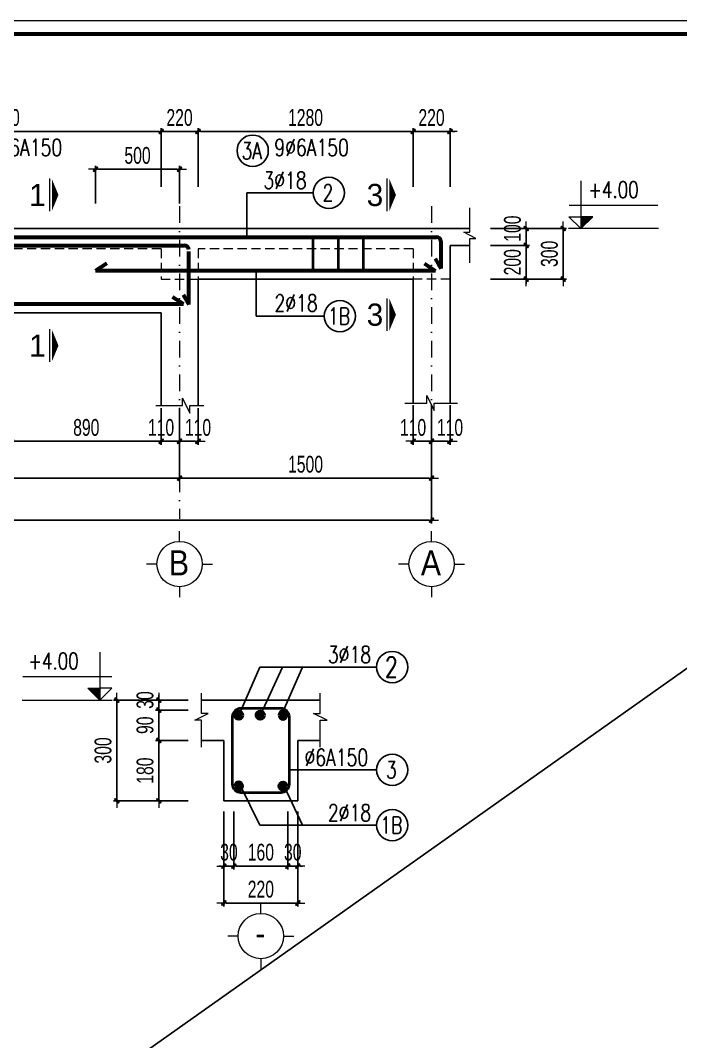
# Model space of a CAD drawing. Header units: millimetres. Extents: x -295047 to 29144, y -724756 to -246879.
# Drawn here: x -31722 to -27793, y -350680 to -344605 of the extents above; entities that cross this region are included whole.
import ezdxf
from ezdxf.enums import TextEntityAlignment as Align

# ---------------------------------------------------------------- set-up
doc = ezdxf.new("R2010")
doc.units = ezdxf.units.MM
doc.header["$MEASUREMENT"] = 0
doc.header["$PDMODE"] = 32
doc.linetypes.add('DASHDOT', pattern=[1, 0.5, -0.25, 0, -0.25])
doc.linetypes.add('HIDDEN', pattern=[0.375, 0.25, -0.125])
doc.layers.get('Defpoints').update_dxf_attribs({"color": 1})
for name, color, linetype, lineweight in [('EG Dim', 8, 'Continuous', 15), ('EG Text1', 3, 'Continuous', 20), ('Khac', 156, 'Continuous', 9), ('Khungten_LCDI', 7, 'Continuous', 5), ('KICHTHUOC', 8, 'Continuous', 18), ('LC Dim', 8, 'Continuous', 18), ('LC ISO', 153, 'Continuous', 13), ('LC Khac', 4, 'Continuous', 9), ('LC MANH DUT', 35, 'HIDDEN', 5), ('LC Net dam2', 6, 'Continuous', 40), ('LC Net dam3', 1, 'Continuous', 60), ('LC Net manh', 219, 'Continuous', 5), ('LC Net thay', 7, 'Continuous', 25), ('LC Net truc', 79, 'DASHDOT', 13), ('LC Text1', 3, 'Continuous', 20), ('LC Text2', 7, 'Continuous', 25), ('MANH', 147, 'Continuous', 13)]:
    doc.layers.add(name, color=color, linetype=linetype, lineweight=lineweight)
doc.layers.add('KCS_Plotter', color=11, linetype='Continuous', plot=False)
doc.styles.add('EG Huy', font='vnsimli.shx', dxfattribs={"width": 0.75})
doc.styles.add('HOATBIF', font='hoatbif.shx', dxfattribs={"width": 0.7})
doc.styles.add('Khungten', font='VHAVAN_1.TTF', dxfattribs={"width": 0.9, "height": 5000})
doc.styles.add('LC 1', font='VHAVANB_1.TTF')
doc.styles.add('LC 3', font='vnsimli.shx', dxfattribs={"width": 0.75})
doc.styles.add('Title', font='VHBLACK_1.TTF', dxfattribs={"width": 0.8})
doc.dimstyles.new('1-100(1-40)', dxfattribs={"dimscale": 40, "dimtxt": 2.5, "dimasz": 0.35, "dimexe": 0.5, "dimexo": 0, "dimgap": 0.8, "dimtad": 1, "dimdec": 0, "dimzin": 0, "dimdsep": 46, "dimtxsty": 'HOATBIF', "dimblk1": 'DOT', "dimblk2": 'DOT', "dimsah": 1, "dimcen": -1, "dimdle": 1, "dimclrd": 256, "dimclre": 256, "dimclrt": 4, "dimadec": 3, "dimazin": 2, "dimtfac": 0.333333, "dimtdec": 0, "dimtix": 1, "dimtmove": 2, "dimatfit": 3, "dimldrblk": 'DOT', "dimfxl": 1, "dimtvp": 0.833333, "dimtolj": 1, "dimtzin": 0, "dimarcsym": 0})

# ---------------------------------------------------------------- blocks, each defined once
blk = doc.blocks.new('lcdi KC')
at = {"layer": 'Defpoints', "lineweight": 0}
blk.add_lwpolyline([(-1200, -14850), (-1200, 14850), (40800, 14850), (40800, -14850)], close=True, dxfattribs=at)
at = {"layer": 'Khungten_LCDI', "color": 5, "lineweight": 60}
blk.add_lwpolyline([(0, -14650), (0, 14650), (40600, 14650), (40600, -14650)], close=True, dxfattribs=at)
at = {"color": 7, "style": 'Khungten', "width": 0.8}
for tag, p in [('REVISION', (39499, -10746)), ('NGAYHT', (39546, -11609))]:
    blk.add_attdef(tag, text='', height=200, dxfattribs=at).set_placement(p, align=Align.CENTER)
at = {"layer": 'LC Text1', "style": 'Title', "width": 1.485915}
for tag, p, p2 in [('TENBANVE1', (36913, -8886), (40339, -8886)), ('TENBANVE2', (36913, -9562), (40339, -9562))]:
    blk.add_attdef(tag, text='', height=250, dxfattribs=at).set_placement(p, p2, align=Align.FIT)
at = {"layer": 'LC Text1', "style": 'Title', "width": 0.7}
blk.add_attdef('SOBANVE', text='', height=250, dxfattribs=at).set_placement((39562, -13896), align=Align.CENTER)
blk = doc.blocks.new('DOT')
at = {"layer": 'LC Dim'}
blk.add_line((-3, 0), (3, 0), dxfattribs=at)
at = {"layer": 'LC Dim', "color": 4}
blk.add_line((-1, -1), (1, 1), dxfattribs=at)
blk.add_lwpolyline([(0.5, 1), (-1, -0.5), (-0.5, -1), (1, 0.5)], close=True, dxfattribs=at)
blk = doc.blocks.new('*D501')
at = {"layer": 'Defpoints', "color": 0, "ltscale": 2, "transparency": 16777216}
for p in [(-28924.5, -345843.9), (-28491.3, -345843.9), (-28924.5, -346143.9)]:
    blk.add_point(p, dxfattribs=at)
at = {"layer": 'LC Dim', "lineweight": -2, "ltscale": 2, "transparency": 16777216}
for p, q in [((-28924.5, -345843.9), (-28471.3, -345843.9)), ((-28491.3, -346129.9), (-28491.3, -345857.9)), ((-28924.5, -346143.9), (-28471.3, -346143.9))]:
    blk.add_line(p, q, dxfattribs=at)
at = {"layer": 'LC Dim', "lineweight": -2, "ltscale": 2, "transparency": 16777216, "xscale": 14, "yscale": 14, "zscale": 14}
for p, rotation in [((-28491.3, -345843.9), 90), ((-28491.3, -346143.9), 270)]:
    blk.add_blockref('DOT', p, dxfattribs=dict(at, rotation=rotation))
at = {"layer": 'LC Dim', "color": 4, "ltscale": 2, "transparency": 16777216, "insert": (-28573.3, -345993.9), "char_height": 100, "attachment_point": 5, "rotation": 90, "style": 'HOATBIF'}
blk.add_mtext('\\A1;300', dxfattribs=at)
blk = doc.blocks.new('CT')
at = {"layer": 'LC Text1', "lineweight": 15}
blk.add_hatch(color=4, dxfattribs=at).paths.add_polyline_path([(3.25, 1.6), (1.64, 1.6), (1.64, 0)])
at = {"layer": 'LC Text1', "color": 4, "lineweight": 15, "ltscale": 50}
for p, q in [((0.05, 3.14), (12, 3.14)), ((12.09, 0), (0, 0))]:
    blk.add_line(p, q, dxfattribs=at)
for points in [[(1.64, 6.43), (1.64, 0)], [(1.64, 0), (0.03, 1.6), (1.64, 1.6)], [(1.64, 0), (3.25, 1.6), (1.64, 1.6)]]:
    blk.add_lwpolyline(points, dxfattribs=at)
at = {"layer": 'LC Text1', "color": 4, "style": 'LC 3', "width": 0.75}
blk.add_attdef('CT', (1.91, 3.5), '', height=2.2, dxfattribs=at)
blk = doc.blocks.new('TTRUC')
at = {"layer": 'LC ISO'}
for p, q in [((0, 6.95), (0, 10.13)), ((-6.95, 0), (-10.13, 0)), ((6.95, 0), (10.13, 0)), ((0, -6.95), (0, -10.13))]:
    blk.add_line(p, q, dxfattribs=at)
at = {"layer": 'LC Net manh'}
blk.add_circle((0, 0), 6.95, dxfattribs=at)
blk = doc.blocks.new('*D468')
at = {"layer": 'Defpoints', "color": 0, "ltscale": 2, "transparency": 16777216}
for p in [(-30885.2, -346911), (-30775.2, -346911), (-30775.2, -347109)]:
    blk.add_point(p, dxfattribs=at)
at = {"layer": 'LC Dim', "lineweight": -2, "ltscale": 2, "transparency": 16777216}
for p, q in [((-30885.2, -346911), (-30885.2, -347129)), ((-30775.2, -346911), (-30775.2, -347129)), ((-30871.2, -347109), (-30789.2, -347109))]:
    blk.add_line(p, q, dxfattribs=at)
at = {"layer": 'LC Dim', "lineweight": -2, "ltscale": 2, "transparency": 16777216, "xscale": 14, "yscale": 14, "zscale": 14, "rotation": 180}
blk.add_blockref('DOT', (-30885.2, -347109), dxfattribs=at)
at = {"layer": 'LC Dim', "lineweight": -2, "ltscale": 2, "transparency": 16777216, "xscale": 14, "yscale": 14, "zscale": 14}
blk.add_blockref('DOT', (-30775.2, -347109), dxfattribs=at)
at = {"layer": 'LC Dim', "color": 4, "ltscale": 2, "transparency": 16777216, "insert": (-30885.2, -347027), "char_height": 100, "attachment_point": 5, "style": 'HOATBIF'}
blk.add_mtext('\\A1;110', dxfattribs=at)
blk = doc.blocks.new('*D469')
at = {"layer": 'Defpoints', "color": 0, "ltscale": 2, "transparency": 16777216}
for p in [(-30775.2, -346911), (-30665.2, -346911), (-30665.2, -347109)]:
    blk.add_point(p, dxfattribs=at)
at = {"layer": 'LC Dim', "lineweight": -2, "ltscale": 2, "transparency": 16777216}
for p, q in [((-30775.2, -346911), (-30775.2, -347129)), ((-30665.2, -346911), (-30665.2, -347129)), ((-30761.2, -347109), (-30679.2, -347109))]:
    blk.add_line(p, q, dxfattribs=at)
at = {"layer": 'LC Dim', "lineweight": -2, "ltscale": 2, "transparency": 16777216, "xscale": 14, "yscale": 14, "zscale": 14, "rotation": 180}
blk.add_blockref('DOT', (-30775.2, -347109), dxfattribs=at)
at = {"layer": 'LC Dim', "lineweight": -2, "ltscale": 2, "transparency": 16777216, "xscale": 14, "yscale": 14, "zscale": 14}
blk.add_blockref('DOT', (-30665.2, -347109), dxfattribs=at)
at = {"layer": 'LC Dim', "color": 4, "ltscale": 2, "transparency": 16777216, "insert": (-30665.2, -347027), "char_height": 100, "attachment_point": 5, "style": 'HOATBIF'}
blk.add_mtext('\\A1;110', dxfattribs=at)
blk = doc.blocks.new('*D472')
at = {"layer": 'Defpoints', "color": 0, "ltscale": 2, "transparency": 16777216}
for p in [(-30775.2, -346911), (-29275.2, -346911), (-29275.2, -347327.9)]:
    blk.add_point(p, dxfattribs=at)
at = {"layer": 'LC Dim', "lineweight": -2, "ltscale": 2, "transparency": 16777216}
for p, q in [((-30775.2, -346911), (-30775.2, -347347.9)), ((-29275.2, -346911), (-29275.2, -347347.9)), ((-30761.2, -347327.9), (-29289.2, -347327.9))]:
    blk.add_line(p, q, dxfattribs=at)
at = {"layer": 'LC Dim', "lineweight": -2, "ltscale": 2, "transparency": 16777216, "xscale": 14, "yscale": 14, "zscale": 14, "rotation": 180}
blk.add_blockref('DOT', (-30775.2, -347327.9), dxfattribs=at)
at = {"layer": 'LC Dim', "lineweight": -2, "ltscale": 2, "transparency": 16777216, "xscale": 14, "yscale": 14, "zscale": 14}
blk.add_blockref('DOT', (-29275.2, -347327.9), dxfattribs=at)
at = {"layer": 'LC Dim', "color": 4, "ltscale": 2, "transparency": 16777216, "insert": (-30025.2, -347245.9), "char_height": 100, "attachment_point": 5, "style": 'HOATBIF'}
blk.add_mtext('\\A1;1500', dxfattribs=at)
blk = doc.blocks.new('*D473')
at = {"layer": 'Defpoints', "color": 0, "ltscale": 2, "transparency": 16777216}
for p in [(-29385.2, -346893.2), (-29275.2, -346893.2), (-29275.2, -347109)]:
    blk.add_point(p, dxfattribs=at)
at = {"layer": 'LC Dim', "lineweight": -2, "ltscale": 2, "transparency": 16777216}
for p, q in [((-29385.2, -346893.2), (-29385.2, -347129)), ((-29275.2, -346893.2), (-29275.2, -347129)), ((-29371.2, -347109), (-29289.2, -347109))]:
    blk.add_line(p, q, dxfattribs=at)
at = {"layer": 'LC Dim', "lineweight": -2, "ltscale": 2, "transparency": 16777216, "xscale": 14, "yscale": 14, "zscale": 14, "rotation": 180}
blk.add_blockref('DOT', (-29385.2, -347109), dxfattribs=at)
at = {"layer": 'LC Dim', "lineweight": -2, "ltscale": 2, "transparency": 16777216, "xscale": 14, "yscale": 14, "zscale": 14}
blk.add_blockref('DOT', (-29275.2, -347109), dxfattribs=at)
at = {"layer": 'LC Dim', "color": 4, "ltscale": 2, "transparency": 16777216, "insert": (-29385.2, -347027), "char_height": 100, "attachment_point": 5, "style": 'HOATBIF'}
blk.add_mtext('\\A1;110', dxfattribs=at)
blk = doc.blocks.new('*D474')
at = {"layer": 'Defpoints', "color": 0, "ltscale": 2, "transparency": 16777216}
for p in [(-29275.2, -346893.2), (-29165.2, -346893.2), (-29165.2, -347109)]:
    blk.add_point(p, dxfattribs=at)
at = {"layer": 'LC Dim', "lineweight": -2, "ltscale": 2, "transparency": 16777216}
for p, q in [((-29275.2, -346893.2), (-29275.2, -347129)), ((-29165.2, -346893.2), (-29165.2, -347129)), ((-29261.2, -347109), (-29179.2, -347109))]:
    blk.add_line(p, q, dxfattribs=at)
at = {"layer": 'LC Dim', "lineweight": -2, "ltscale": 2, "transparency": 16777216, "xscale": 14, "yscale": 14, "zscale": 14, "rotation": 180}
blk.add_blockref('DOT', (-29275.2, -347109), dxfattribs=at)
at = {"layer": 'LC Dim', "lineweight": -2, "ltscale": 2, "transparency": 16777216, "xscale": 14, "yscale": 14, "zscale": 14}
blk.add_blockref('DOT', (-29165.2, -347109), dxfattribs=at)
at = {"layer": 'LC Dim', "color": 4, "ltscale": 2, "transparency": 16777216, "insert": (-29165.2, -347027), "char_height": 100, "attachment_point": 5, "style": 'HOATBIF'}
blk.add_mtext('\\A1;110', dxfattribs=at)
blk = doc.blocks.new('*D475')
at = {"layer": 'Defpoints', "color": 0, "ltscale": 2, "transparency": 16777216}
for p in [(-36775.2, -346913.4), (-30775.2, -346913.4), (-30775.2, -347327.9)]:
    blk.add_point(p, dxfattribs=at)
at = {"layer": 'LC Dim', "lineweight": -2, "ltscale": 2, "transparency": 16777216}
for p, q in [((-36775.2, -346913.4), (-36775.2, -347347.9)), ((-30775.2, -346913.4), (-30775.2, -347347.9)), ((-36761.2, -347327.9), (-30789.2, -347327.9))]:
    blk.add_line(p, q, dxfattribs=at)
at = {"layer": 'LC Dim', "lineweight": -2, "ltscale": 2, "transparency": 16777216, "xscale": 14, "yscale": 14, "zscale": 14, "rotation": 180}
blk.add_blockref('DOT', (-36775.2, -347327.9), dxfattribs=at)
at = {"layer": 'LC Dim', "lineweight": -2, "ltscale": 2, "transparency": 16777216, "xscale": 14, "yscale": 14, "zscale": 14}
blk.add_blockref('DOT', (-30775.2, -347327.9), dxfattribs=at)
at = {"layer": 'LC Dim', "color": 4, "ltscale": 2, "transparency": 16777216, "insert": (-33775.2, -347245.9), "char_height": 100, "attachment_point": 5, "style": 'HOATBIF'}
blk.add_mtext('\\A1;6000', dxfattribs=at)
blk = doc.blocks.new('*D476')
at = {"layer": 'Defpoints', "color": 0, "ltscale": 2, "transparency": 16777216}
for p in [(-36775.2, -346913.4), (-29275.2, -346913.4), (-29275.2, -347577.9)]:
    blk.add_point(p, dxfattribs=at)
at = {"layer": 'LC Dim', "lineweight": -2, "ltscale": 2, "transparency": 16777216}
for p, q in [((-36775.2, -346913.4), (-36775.2, -347597.9)), ((-29275.2, -346913.4), (-29275.2, -347597.9)), ((-36761.2, -347577.9), (-29289.2, -347577.9))]:
    blk.add_line(p, q, dxfattribs=at)
at = {"layer": 'LC Dim', "lineweight": -2, "ltscale": 2, "transparency": 16777216, "xscale": 14, "yscale": 14, "zscale": 14, "rotation": 180}
blk.add_blockref('DOT', (-36775.2, -347577.9), dxfattribs=at)
at = {"layer": 'LC Dim', "lineweight": -2, "ltscale": 2, "transparency": 16777216, "xscale": 14, "yscale": 14, "zscale": 14}
blk.add_blockref('DOT', (-29275.2, -347577.9), dxfattribs=at)
at = {"layer": 'LC Dim', "color": 4, "ltscale": 2, "transparency": 16777216, "insert": (-33025.2, -347495.9), "char_height": 100, "attachment_point": 5, "style": 'HOATBIF'}
blk.add_mtext('\\A1;7500', dxfattribs=at)
blk = doc.blocks.new('*D479')
at = {"layer": 'Defpoints', "color": 0, "ltscale": 2, "transparency": 16777216}
for p in [(-30885.2, -345265.4), (-30885.2, -345595.7), (-30665.2, -345595.7)]:
    blk.add_point(p, dxfattribs=at)
at = {"layer": 'LC Dim', "lineweight": -2, "ltscale": 2, "transparency": 16777216}
for p, q in [((-30899.2, -345265.4), (-30913.2, -345265.4)), ((-30885.2, -345595.7), (-30885.2, -345245.4)), ((-30665.2, -345265.4), (-30885.2, -345265.4)), ((-30665.2, -345595.7), (-30665.2, -345245.4)), ((-30651.2, -345265.4), (-30637.2, -345265.4))]:
    blk.add_line(p, q, dxfattribs=at)
at = {"layer": 'LC Dim', "lineweight": -2, "ltscale": 2, "transparency": 16777216, "xscale": 14, "yscale": 14, "zscale": 14}
blk.add_blockref('DOT', (-30885.2, -345265.4), dxfattribs=at)
at = {"layer": 'LC Dim', "lineweight": -2, "ltscale": 2, "transparency": 16777216, "xscale": 14, "yscale": 14, "zscale": 14, "rotation": 180}
blk.add_blockref('DOT', (-30665.2, -345265.4), dxfattribs=at)
at = {"layer": 'LC Dim', "color": 4, "ltscale": 2, "transparency": 16777216, "insert": (-30775.2, -345183.4), "char_height": 100, "attachment_point": 5, "style": 'HOATBIF'}
blk.add_mtext('\\A1;220', dxfattribs=at)
blk = doc.blocks.new('*D480')
at = {"layer": 'Defpoints', "color": 0, "ltscale": 2, "transparency": 16777216}
for p in [(-32775.2, -345265.4), (-32775.2, -345595.7), (-30885.2, -345595.7)]:
    blk.add_point(p, dxfattribs=at)
at = {"layer": 'LC Dim', "lineweight": -2, "ltscale": 2, "transparency": 16777216}
for p, q in [((-32775.2, -345595.7), (-32775.2, -345245.4)), ((-30899.2, -345265.4), (-32761.2, -345265.4)), ((-30885.2, -345595.7), (-30885.2, -345245.4))]:
    blk.add_line(p, q, dxfattribs=at)
at = {"layer": 'LC Dim', "lineweight": -2, "ltscale": 2, "transparency": 16777216, "xscale": 14, "yscale": 14, "zscale": 14, "rotation": 180}
blk.add_blockref('DOT', (-32775.2, -345265.4), dxfattribs=at)
at = {"layer": 'LC Dim', "lineweight": -2, "ltscale": 2, "transparency": 16777216, "xscale": 14, "yscale": 14, "zscale": 14}
blk.add_blockref('DOT', (-30885.2, -345265.4), dxfattribs=at)
at = {"layer": 'LC Dim', "color": 4, "ltscale": 2, "transparency": 16777216, "insert": (-31830.2, -345183.4), "char_height": 100, "attachment_point": 5, "style": 'HOATBIF'}
blk.add_mtext('\\A1;1890', dxfattribs=at)
blk = doc.blocks.new('*D481')
at = {"layer": 'Defpoints', "color": 0, "ltscale": 2, "transparency": 16777216}
for p in [(-29385.2, -345265.4), (-30665.2, -345595.7), (-29385.2, -345595.7)]:
    blk.add_point(p, dxfattribs=at)
at = {"layer": 'LC Dim', "lineweight": -2, "ltscale": 2, "transparency": 16777216}
for p, q in [((-30665.2, -345595.7), (-30665.2, -345245.4)), ((-30651.2, -345265.4), (-29399.2, -345265.4)), ((-29385.2, -345595.7), (-29385.2, -345245.4))]:
    blk.add_line(p, q, dxfattribs=at)
at = {"layer": 'LC Dim', "lineweight": -2, "ltscale": 2, "transparency": 16777216, "xscale": 14, "yscale": 14, "zscale": 14, "rotation": 180}
blk.add_blockref('DOT', (-30665.2, -345265.4), dxfattribs=at)
at = {"layer": 'LC Dim', "lineweight": -2, "ltscale": 2, "transparency": 16777216, "xscale": 14, "yscale": 14, "zscale": 14}
blk.add_blockref('DOT', (-29385.2, -345265.4), dxfattribs=at)
at = {"layer": 'LC Dim', "color": 4, "ltscale": 2, "transparency": 16777216, "insert": (-30025.2, -345183.4), "char_height": 100, "attachment_point": 5, "style": 'HOATBIF'}
blk.add_mtext('\\A1;1280', dxfattribs=at)
blk = doc.blocks.new('*D482')
at = {"layer": 'Defpoints', "color": 0, "ltscale": 2, "transparency": 16777216}
for p in [(-29165.2, -345265.4), (-29385.2, -345595.7), (-29165.2, -345595.7)]:
    blk.add_point(p, dxfattribs=at)
at = {"layer": 'LC Dim', "lineweight": -2, "ltscale": 2, "transparency": 16777216}
for p, q in [((-29399.2, -345265.4), (-29413.2, -345265.4)), ((-29385.2, -345595.7), (-29385.2, -345245.4)), ((-29385.2, -345265.4), (-29165.2, -345265.4)), ((-29165.2, -345595.7), (-29165.2, -345245.4)), ((-29151.2, -345265.4), (-29137.2, -345265.4))]:
    blk.add_line(p, q, dxfattribs=at)
at = {"layer": 'LC Dim', "lineweight": -2, "ltscale": 2, "transparency": 16777216, "xscale": 14, "yscale": 14, "zscale": 14}
blk.add_blockref('DOT', (-29385.2, -345265.4), dxfattribs=at)
at = {"layer": 'LC Dim', "lineweight": -2, "ltscale": 2, "transparency": 16777216, "xscale": 14, "yscale": 14, "zscale": 14, "rotation": 180}
blk.add_blockref('DOT', (-29165.2, -345265.4), dxfattribs=at)
at = {"layer": 'LC Dim', "color": 4, "ltscale": 2, "transparency": 16777216, "insert": (-29275.2, -345183.4), "char_height": 100, "attachment_point": 5, "style": 'HOATBIF'}
blk.add_mtext('\\A1;220', dxfattribs=at)
blk = doc.blocks.new('*D483')
at = {"layer": 'Defpoints', "color": 0, "ltscale": 2, "transparency": 16777216}
for p in [(-31275.2, -345490.8), (-31275.2, -345694.2), (-30775.2, -345694.2)]:
    blk.add_point(p, dxfattribs=at)
at = {"layer": 'LC Dim', "lineweight": -2, "ltscale": 2, "transparency": 16777216}
for p, q in [((-31275.2, -345694.2), (-31275.2, -345470.8)), ((-30789.2, -345490.8), (-31261.2, -345490.8)), ((-30775.2, -345694.2), (-30775.2, -345470.8))]:
    blk.add_line(p, q, dxfattribs=at)
at = {"layer": 'LC Dim', "lineweight": -2, "ltscale": 2, "transparency": 16777216, "xscale": 14, "yscale": 14, "zscale": 14, "rotation": 180}
blk.add_blockref('DOT', (-31275.2, -345490.8), dxfattribs=at)
at = {"layer": 'LC Dim', "lineweight": -2, "ltscale": 2, "transparency": 16777216, "xscale": 14, "yscale": 14, "zscale": 14}
blk.add_blockref('DOT', (-30775.2, -345490.8), dxfattribs=at)
at = {"layer": 'LC Dim', "color": 4, "ltscale": 2, "transparency": 16777216, "insert": (-31025.2, -345408.8), "char_height": 100, "attachment_point": 5, "style": 'HOATBIF'}
blk.add_mtext('\\A1;500', dxfattribs=at)
blk = doc.blocks.new('*D485')
at = {"layer": 'Defpoints', "color": 0, "ltscale": 2, "transparency": 16777216}
for p in [(-31148.2, -348648), (-30723.2, -348648), (-30723.2, -349248)]:
    blk.add_point(p, dxfattribs=at)
at = {"layer": 'LC Dim', "lineweight": -2, "ltscale": 2, "transparency": 16777216}
for p, q in [((-30723.2, -348648), (-31168.2, -348648)), ((-31148.2, -349234), (-31148.2, -348662)), ((-30723.2, -349248), (-31168.2, -349248))]:
    blk.add_line(p, q, dxfattribs=at)
at = {"layer": 'LC Dim', "lineweight": -2, "ltscale": 2, "transparency": 16777216, "xscale": 14, "yscale": 14, "zscale": 14}
for p, rotation in [((-31148.2, -348648), 90), ((-31148.2, -349248), 270)]:
    blk.add_blockref('DOT', p, dxfattribs=dict(at, rotation=rotation))
at = {"layer": 'LC Dim', "color": 4, "ltscale": 2, "transparency": 16777216, "insert": (-31230.2, -348948), "char_height": 100, "attachment_point": 5, "rotation": 90, "style": 'HOATBIF'}
blk.add_mtext('\\A1;300', dxfattribs=at)
blk = doc.blocks.new('*D486')
at = {"layer": 'Defpoints', "color": 0, "ltscale": 2, "transparency": 16777216}
for p in [(-30511.2, -349311.5), (-30451.2, -349311.5), (-30451.2, -349635.5)]:
    blk.add_point(p, dxfattribs=at)
at = {"layer": 'LC Dim', "lineweight": -2, "ltscale": 2, "transparency": 16777216}
for p, q in [((-30511.2, -349311.5), (-30511.2, -349655.5)), ((-30451.2, -349311.5), (-30451.2, -349655.5)), ((-30525.2, -349635.5), (-30539.2, -349635.5)), ((-30511.2, -349635.5), (-30451.2, -349635.5)), ((-30437.2, -349635.5), (-30423.2, -349635.5))]:
    blk.add_line(p, q, dxfattribs=at)
at = {"layer": 'LC Dim', "lineweight": -2, "ltscale": 2, "transparency": 16777216, "xscale": 14, "yscale": 14, "zscale": 14}
blk.add_blockref('DOT', (-30511.2, -349635.5), dxfattribs=at)
at = {"layer": 'LC Dim', "lineweight": -2, "ltscale": 2, "transparency": 16777216, "xscale": 14, "yscale": 14, "zscale": 14, "rotation": 180}
blk.add_blockref('DOT', (-30451.2, -349635.5), dxfattribs=at)
at = {"layer": 'LC Dim', "color": 4, "ltscale": 2, "transparency": 16777216, "insert": (-30481.2, -349553.5), "char_height": 100, "attachment_point": 5, "style": 'HOATBIF'}
blk.add_mtext('\\A1;30', dxfattribs=at)
blk = doc.blocks.new('*D487')
at = {"layer": 'Defpoints', "color": 0, "ltscale": 2, "transparency": 16777216}
for p in [(-30451.2, -349311.5), (-30131.2, -349311.5), (-30131.2, -349635.5)]:
    blk.add_point(p, dxfattribs=at)
at = {"layer": 'LC Dim', "lineweight": -2, "ltscale": 2, "transparency": 16777216}
for p, q in [((-30451.2, -349311.5), (-30451.2, -349655.5)), ((-30131.2, -349311.5), (-30131.2, -349655.5)), ((-30437.2, -349635.5), (-30145.2, -349635.5))]:
    blk.add_line(p, q, dxfattribs=at)
at = {"layer": 'LC Dim', "lineweight": -2, "ltscale": 2, "transparency": 16777216, "xscale": 14, "yscale": 14, "zscale": 14, "rotation": 180}
blk.add_blockref('DOT', (-30451.2, -349635.5), dxfattribs=at)
at = {"layer": 'LC Dim', "lineweight": -2, "ltscale": 2, "transparency": 16777216, "xscale": 14, "yscale": 14, "zscale": 14}
blk.add_blockref('DOT', (-30131.2, -349635.5), dxfattribs=at)
at = {"layer": 'LC Dim', "color": 4, "ltscale": 2, "transparency": 16777216, "insert": (-30291.2, -349553.5), "char_height": 100, "attachment_point": 5, "style": 'HOATBIF'}
blk.add_mtext('\\A1;160', dxfattribs=at)
blk = doc.blocks.new('*D488')
at = {"layer": 'Defpoints', "color": 0, "ltscale": 2, "transparency": 16777216}
for p in [(-30131.2, -349311.5), (-30071.2, -349311.5), (-30071.2, -349635.5)]:
    blk.add_point(p, dxfattribs=at)
at = {"layer": 'LC Dim', "lineweight": -2, "ltscale": 2, "transparency": 16777216}
for p, q in [((-30131.2, -349311.5), (-30131.2, -349655.5)), ((-30071.2, -349311.5), (-30071.2, -349655.5)), ((-30145.2, -349635.5), (-30159.2, -349635.5)), ((-30131.2, -349635.5), (-30071.2, -349635.5)), ((-30057.2, -349635.5), (-30043.2, -349635.5))]:
    blk.add_line(p, q, dxfattribs=at)
at = {"layer": 'LC Dim', "lineweight": -2, "ltscale": 2, "transparency": 16777216, "xscale": 14, "yscale": 14, "zscale": 14}
blk.add_blockref('DOT', (-30131.2, -349635.5), dxfattribs=at)
at = {"layer": 'LC Dim', "lineweight": -2, "ltscale": 2, "transparency": 16777216, "xscale": 14, "yscale": 14, "zscale": 14, "rotation": 180}
blk.add_blockref('DOT', (-30071.2, -349635.5), dxfattribs=at)
at = {"layer": 'LC Dim', "color": 4, "ltscale": 2, "transparency": 16777216, "insert": (-30101.2, -349553.5), "char_height": 100, "attachment_point": 5, "style": 'HOATBIF'}
blk.add_mtext('\\A1;30', dxfattribs=at)
blk = doc.blocks.new('*D489')
at = {"layer": 'Defpoints', "color": 0, "ltscale": 2, "transparency": 16777216}
for p in [(-30511.2, -349311.5), (-30071.2, -349311.5), (-30511.2, -349855.5)]:
    blk.add_point(p, dxfattribs=at)
at = {"layer": 'LC Dim', "lineweight": -2, "ltscale": 2, "transparency": 16777216}
for p, q in [((-30511.2, -349311.5), (-30511.2, -349875.5)), ((-30071.2, -349311.5), (-30071.2, -349875.5)), ((-30085.2, -349855.5), (-30497.2, -349855.5))]:
    blk.add_line(p, q, dxfattribs=at)
at = {"layer": 'LC Dim', "lineweight": -2, "ltscale": 2, "transparency": 16777216, "xscale": 14, "yscale": 14, "zscale": 14, "rotation": 180}
blk.add_blockref('DOT', (-30511.2, -349855.5), dxfattribs=at)
at = {"layer": 'LC Dim', "lineweight": -2, "ltscale": 2, "transparency": 16777216, "xscale": 14, "yscale": 14, "zscale": 14}
blk.add_blockref('DOT', (-30071.2, -349855.5), dxfattribs=at)
at = {"layer": 'LC Dim', "color": 4, "ltscale": 2, "transparency": 16777216, "insert": (-30291.2, -349773.5), "char_height": 100, "attachment_point": 5, "style": 'HOATBIF'}
blk.add_mtext('\\A1;220', dxfattribs=at)
blk = doc.blocks.new('theptron1')
at = {"layer": 'LC Net dam3'}
for p, q in [((-0.5, 0), (0.5, 0)), ((-0.35, 0.35), (0.35, -0.35)), ((0.35, 0.35), (-0.35, -0.35)), ((0, 0.5), (0, -0.5))]:
    blk.add_line(p, q, dxfattribs=at)
blk.add_circle((0, 0), 0.5, dxfattribs=at)
blk = doc.blocks.new('*D369')
at = {"layer": 'Defpoints', "color": 0, "ltscale": 2, "transparency": 16777216}
for p in [(-30898.2, -348888), (-30723.2, -348888), (-30723.2, -349248)]:
    blk.add_point(p, dxfattribs=at)
at = {"layer": 'LC Dim', "lineweight": -2, "ltscale": 2, "transparency": 16777216}
for p, q in [((-30723.2, -348888), (-30918.2, -348888)), ((-30898.2, -349234), (-30898.2, -348902)), ((-30723.2, -349248), (-30918.2, -349248))]:
    blk.add_line(p, q, dxfattribs=at)
at = {"layer": 'LC Dim', "lineweight": -2, "ltscale": 2, "transparency": 16777216, "xscale": 14, "yscale": 14, "zscale": 14}
for p, rotation in [((-30898.2, -348888), 90), ((-30898.2, -349248), 270)]:
    blk.add_blockref('DOT', p, dxfattribs=dict(at, rotation=rotation))
at = {"layer": 'LC Dim', "color": 4, "ltscale": 2, "transparency": 16777216, "insert": (-30980.2, -349068), "char_height": 100, "attachment_point": 5, "rotation": 90, "style": 'HOATBIF'}
blk.add_mtext('\\A1;180', dxfattribs=at)
blk = doc.blocks.new('*D370')
at = {"layer": 'Defpoints', "color": 0, "ltscale": 2, "transparency": 16777216}
for p in [(-30898.2, -348708), (-30723.2, -348708), (-30723.2, -348888)]:
    blk.add_point(p, dxfattribs=at)
at = {"layer": 'LC Dim', "lineweight": -2, "ltscale": 2, "transparency": 16777216}
for p, q in [((-30723.2, -348708), (-30918.2, -348708)), ((-30898.2, -348874), (-30898.2, -348722)), ((-30723.2, -348888), (-30918.2, -348888))]:
    blk.add_line(p, q, dxfattribs=at)
at = {"layer": 'LC Dim', "lineweight": -2, "ltscale": 2, "transparency": 16777216, "xscale": 14, "yscale": 14, "zscale": 14}
for p, rotation in [((-30898.2, -348708), 90), ((-30898.2, -348888), 270)]:
    blk.add_blockref('DOT', p, dxfattribs=dict(at, rotation=rotation))
at = {"layer": 'LC Dim', "color": 4, "ltscale": 2, "transparency": 16777216, "insert": (-30980.2, -348798), "char_height": 100, "attachment_point": 5, "rotation": 90, "style": 'HOATBIF'}
blk.add_mtext('\\A1;90', dxfattribs=at)
blk = doc.blocks.new('*D371')
at = {"layer": 'Defpoints', "color": 0, "ltscale": 2, "transparency": 16777216}
for p in [(-30898.2, -348648), (-30723.2, -348648), (-30723.2, -348708)]:
    blk.add_point(p, dxfattribs=at)
at = {"layer": 'LC Dim', "lineweight": -2, "ltscale": 2, "transparency": 16777216}
for p, q in [((-30723.2, -348648), (-30918.2, -348648)), ((-30898.2, -348634), (-30898.2, -348620)), ((-30898.2, -348708), (-30898.2, -348648)), ((-30723.2, -348708), (-30918.2, -348708)), ((-30898.2, -348722), (-30898.2, -348736))]:
    blk.add_line(p, q, dxfattribs=at)
at = {"layer": 'LC Dim', "lineweight": -2, "ltscale": 2, "transparency": 16777216, "xscale": 14, "yscale": 14, "zscale": 14}
for p, rotation in [((-30898.2, -348648), 270), ((-30898.2, -348708), 90)]:
    blk.add_blockref('DOT', p, dxfattribs=dict(at, rotation=rotation))
at = {"layer": 'LC Dim', "color": 4, "ltscale": 2, "transparency": 16777216, "insert": (-30980.2, -348648), "char_height": 100, "attachment_point": 5, "rotation": 90, "style": 'HOATBIF'}
blk.add_mtext('\\A1;30', dxfattribs=at)
blk = doc.blocks.new('*D372')
at = {"layer": 'Defpoints', "color": 0, "ltscale": 2, "transparency": 16777216}
for p in [(-31775.2, -346893.2), (-30885.2, -346923.7), (-30885.2, -347109)]:
    blk.add_point(p, dxfattribs=at)
at = {"layer": 'LC Dim', "lineweight": -2, "ltscale": 2, "transparency": 16777216}
for p, q in [((-31775.2, -346893.2), (-31775.2, -347129)), ((-30885.2, -346923.7), (-30885.2, -347129)), ((-31761.2, -347109), (-30899.2, -347109))]:
    blk.add_line(p, q, dxfattribs=at)
at = {"layer": 'LC Dim', "lineweight": -2, "ltscale": 2, "transparency": 16777216, "xscale": 14, "yscale": 14, "zscale": 14, "rotation": 180}
blk.add_blockref('DOT', (-31775.2, -347109), dxfattribs=at)
at = {"layer": 'LC Dim', "lineweight": -2, "ltscale": 2, "transparency": 16777216, "xscale": 14, "yscale": 14, "zscale": 14}
blk.add_blockref('DOT', (-30885.2, -347109), dxfattribs=at)
at = {"layer": 'LC Dim', "color": 4, "ltscale": 2, "transparency": 16777216, "insert": (-31330.2, -347027), "char_height": 100, "attachment_point": 5, "style": 'HOATBIF'}
blk.add_mtext('\\A1;890', dxfattribs=at)
blk = doc.blocks.new('*D374')
at = {"layer": 'Defpoints', "color": 0, "ltscale": 2, "transparency": 16777216}
for p in [(-28924.5, -345943.9), (-28924.5, -346143.9), (-28711.3, -346143.9)]:
    blk.add_point(p, dxfattribs=at)
at = {"layer": 'LC Dim', "lineweight": -2, "ltscale": 2, "transparency": 16777216}
for p, q in [((-28711.3, -345929.9), (-28711.3, -345915.9)), ((-28924.5, -345943.9), (-28691.3, -345943.9)), ((-28711.3, -345943.9), (-28711.3, -346143.9)), ((-28924.5, -346143.9), (-28691.3, -346143.9)), ((-28711.3, -346157.9), (-28711.3, -346171.9))]:
    blk.add_line(p, q, dxfattribs=at)
at = {"layer": 'LC Dim', "lineweight": -2, "ltscale": 2, "transparency": 16777216, "xscale": 14, "yscale": 14, "zscale": 14}
for p, rotation in [((-28711.3, -345943.9), 270), ((-28711.3, -346143.9), 90)]:
    blk.add_blockref('DOT', p, dxfattribs=dict(at, rotation=rotation))
at = {"layer": 'LC Dim', "color": 4, "ltscale": 2, "transparency": 16777216, "insert": (-28793.3, -346043.9), "char_height": 100, "attachment_point": 5, "rotation": 90, "style": 'HOATBIF'}
blk.add_mtext('\\A1;200', dxfattribs=at)
blk = doc.blocks.new('*D375')
at = {"layer": 'Defpoints', "color": 0, "ltscale": 2, "transparency": 16777216}
for p in [(-28924.5, -345843.9), (-28711.3, -345843.9), (-28924.5, -345943.9)]:
    blk.add_point(p, dxfattribs=at)
at = {"layer": 'LC Dim', "lineweight": -2, "ltscale": 2, "transparency": 16777216}
for p, q in [((-28924.5, -345843.9), (-28691.3, -345843.9)), ((-28711.3, -345929.9), (-28711.3, -345857.9)), ((-28924.5, -345943.9), (-28691.3, -345943.9))]:
    blk.add_line(p, q, dxfattribs=at)
at = {"layer": 'LC Dim', "lineweight": -2, "ltscale": 2, "transparency": 16777216, "xscale": 14, "yscale": 14, "zscale": 14}
for p, rotation in [((-28711.3, -345843.9), 90), ((-28711.3, -345943.9), 270)]:
    blk.add_blockref('DOT', p, dxfattribs=dict(at, rotation=rotation))
at = {"layer": 'LC Dim', "color": 4, "ltscale": 2, "transparency": 16777216, "insert": (-28793.3, -345843.9), "char_height": 100, "attachment_point": 5, "rotation": 90, "style": 'HOATBIF'}
blk.add_mtext('\\A1;100', dxfattribs=at)

msp = doc.modelspace()

# ---------------------------------------------------------------- linework, layer by layer
at = {"layer": 'KCS_Plotter', "ltscale": 2}
msp.add_line((-39104.2, -356485.3), (-22304.2, -344605.3), dxfattribs=at)
at = {"layer": 'LC Khac', "color": 1, "ltscale": 2}
for p, q in [((-31549.5, -345546.5), (-31549.5, -345740.7)), ((-29540.5, -345546.5), (-29540.5, -345740.7)), ((-29540.5, -346258.5), (-29540.5, -346452.6)), ((-31549.5, -346442.6), (-31549.5, -346636.7))]:
    msp.add_line(p, q, dxfattribs=at)
for points in [[(-31495.9, -345643.6, 0, 188.6, 0), (-31534.9, -345643.6, 110, 110, 0)], [(-29486.9, -345643.6, 0, 188.6, 0), (-29525.9, -345643.6, 110, 110, 0)], [(-29486.9, -346355.6, 0, 188.6, 0), (-29525.9, -346355.6, 110, 110, 0)], [(-31495.9, -346539.7, 0, 188.6, 0), (-31534.9, -346539.7, 110, 110, 0)]]:
    msp.add_lwpolyline(points, format="xyseb", dxfattribs=at)
at = {"layer": 'LC MANH DUT', "ltscale": 220}
for p, q in [((-30885.2, -345963.9), (-36665.2, -345963.9)), ((-30885.2, -345963.9), (-30885.2, -346143.9)), ((-29385.2, -345963.9), (-30665.2, -345963.9)), ((-30665.2, -345963.9), (-30665.2, -346143.9)), ((-29385.2, -345963.9), (-29385.2, -346143.9)), ((-30885.2, -346143.9), (-30665.2, -346143.9)), ((-29165.2, -346143.9), (-29385.2, -346143.9))]:
    msp.add_line(p, q, dxfattribs=at)
at = {"layer": 'LC Net dam2'}
for p, q in [((-29981.3, -345893.9), (-29981.3, -346093.9)), ((-29831.3, -345893.9), (-29831.3, -346093.9)), ((-29681.3, -345893.9), (-29681.3, -346093.9))]:
    msp.add_line(p, q, dxfattribs=at)
msp.add_lwpolyline([(-30411.2, -349198), (-30171.2, -349198, 0.414214), (-30121.2, -349148), (-30121.2, -348748, 0.414214), (-30171.2, -348698), (-30411.2, -348698, 0.414214), (-30461.2, -348748), (-30461.2, -349148, 0.414214)], format="xyb", close=True, dxfattribs=at)
at = {"layer": 'LC Net dam3'}
for p, q in [((-32625.2, -345893.9), (-29245.2, -345893.9)), ((-29220.2, -345918.9), (-29220.2, -346080.8)), ((-30720.2, -346295.3), (-30720.2, -345978.9)), ((-29253.9, -346022.3), (-29220.2, -346080.8)), ((-29250.6, -346093.9), (-31275.2, -346093.9)), ((-30753.9, -346236.9), (-30720.2, -346295.3)), ((-30753.9, -346236.9), (-30720.2, -346295.3)), ((-30750.6, -346293.9), (-32775.2, -346293.9))]:
    msp.add_line(p, q, dxfattribs=at)
at = {"layer": 'LC Net dam3', "ltscale": 2}
for p, q in [((-31208.6, -346050.7), (-31275.2, -346093.9)), ((-29317.2, -346050.7), (-29250.6, -346093.9)), ((-30750.6, -346293.9), (-30817.2, -346250.7))]:
    msp.add_line(p, q, dxfattribs=at)
at = {"layer": 'LC Net dam3'}
msp.add_lwpolyline([(-32701.5, -345986.5), (-32775.2, -345943.9), (-30745.2, -345943.9)], dxfattribs=at)
for centre in [(-29245.2, -345918.9), (-30745.2, -345968.9)]:
    msp.add_arc(centre, 25, 0, 90, dxfattribs=at)
at = {"layer": 'LC Net manh'}
for points in [[(-30915.9, -346896.6), (-30757.5, -346896.6), (-30757.5, -346852.6), (-30713.5, -346940.6), (-30713.5, -346896.6), (-30630.3, -346896.6)], [(-29434.9, -346881.4), (-29303, -346881.4), (-29303, -346837.4), (-29259, -346925.4), (-29259, -346881.4), (-29121.2, -346881.4)], [(-30644.9, -348928), (-30644.9, -348768), (-30684.9, -348768), (-30604.9, -348728), (-30644.9, -348728), (-30644.9, -348608)], [(-29937.4, -348928), (-29937.4, -348768), (-29897.4, -348768), (-29977.4, -348728), (-29937.4, -348728), (-29937.4, -348608)]]:
    msp.add_lwpolyline(points, dxfattribs=at)
at = {"layer": 'LC Net thay', "ltscale": 200}
for p, q in [((-29165.2, -345843.9), (-36885.2, -345843.9)), ((-29165.2, -345843.9), (-29047.5, -345843.9, -23.7)), ((-29165.2, -345943.9), (-29165.2, -346881.4)), ((-29165.2, -345943.9), (-29047.5, -345943.9, -23.7)), ((-30665.2, -346143.9), (-30665.2, -346896.6)), ((-29385.2, -346143.9), (-30665.2, -346143.9)), ((-29385.2, -346143.9), (-29385.2, -346881.4)), ((-30885.2, -346343.9), (-36665.2, -346343.9)), ((-30885.2, -346343.9), (-30885.2, -346896.6))]:
    msp.add_line(p, q, dxfattribs=at)
at = {"layer": 'LC Net thay', "ltscale": 2}
for p, q in [((-30644.9, -348648), (-30511.2, -348648)), ((-30071.2, -348648), (-30511.2, -348648)), ((-30071.2, -348648), (-29937.4, -348648)), ((-30511.2, -348888), (-30644.9, -348888)), ((-30511.2, -348888), (-30511.2, -349248)), ((-30071.2, -349248), (-30071.2, -348888)), ((-30071.2, -348888), (-29937.4, -348888)), ((-30511.2, -349248), (-30071.2, -349248))]:
    msp.add_line(p, q, dxfattribs=at)
at = {"layer": 'LC Net truc', "ltscale": 200}
for p, q in [((-30775.2, -345710.2), (-30775.2, -347570.4)), ((-29275.2, -345710.2), (-29275.2, -347570.4))]:
    msp.add_line(p, q, dxfattribs=at)
at = {"layer": 'LC Text2', "linetype": 'ByBlock'}
for centre in [(-30339.8, -345380.5), (-29886.4, -345630.8), (-29820.7, -346364.4), (-29509.1, -349063.4), (-29509.1, -349392.5)]:
    msp.add_circle(centre, 93.1, dxfattribs=at)
at = {"layer": 'LC Text2', "ltscale": 100}
msp.add_circle((-29509.1, -348451.7), 93.1, dxfattribs=at)
at = {"layer": 'MANH', "ltscale": 2, "elevation": -23.7}
msp.add_lwpolyline([(-29047.5, -346046.5), (-29047.5, -345901.8), (-29011.4, -345901.8), (-29083.7, -345865.7), (-29047.5, -345865.7), (-29047.5, -345721)], dxfattribs=at)

# ---------------------------------------------------------------- block references
at = {"layer": 'EG Dim', "yscale": 42.40098003740421, "zscale": 42.40098003740421}
for p, xscale, rotation in [((-30423.1, -348737.9), 42.40098003740421, 90), ((-30294.7, -348737.9), 42.40098003740421, 90), ((-30159.2, -348737.9), -42.40098003740421, 270), ((-30423.1, -349160.4), -42.40098003740421, 90), ((-30159.2, -349160.4), 42.40098003740421, 270)]:
    msp.add_blockref('theptron1', p, dxfattribs=dict(at, xscale=xscale, rotation=rotation))
at = {"layer": 'EG Text1'}
ref = msp.add_blockref('CT', (-28459.1, -345843.9), dxfattribs=dict(at, xscale=44.25072279153392, yscale=44.25072279153392, zscale=44.25072279153392))
ref.add_attrib('CT', '+4.00', (-28342.4, -345660.7), dxfattribs={"layer": 'Khac', "color": 3, "height": 97.35, "style": 'EG Huy', "width": 0.75})
ref = msp.add_blockref('CT', (-31176.5, -348648), dxfattribs=dict(at, xscale=-44.25072279153392, yscale=44.25072279153392, zscale=44.25072279153392))
ref.add_attrib('CT', '+4.00', (-31675.7, -348464.8), dxfattribs={"layer": 'Khac', "color": 3, "height": 97.35, "style": 'EG Huy', "width": 0.75})
at = {"layer": 'KICHTHUOC', "xscale": 19.39036266761832, "yscale": 19.39036266761832, "zscale": 19.39036266761832}
for p in [(-30775.2, -347839.1), (-29275.2, -347839.1), (-30291.2, -350052)]:
    msp.add_blockref('TTRUC', p, dxfattribs=at)
at = {"layer": 'LC Net thay', "xscale": 0.3999999999995694, "yscale": 0.3999999999995694, "zscale": 0.3999999999995694}
msp.add_blockref('lcdi KC', (-38624.2, -350545.3), dxfattribs=at)

# ---------------------------------------------------------------- texts
at = {"ltscale": 2, "style": 'LC 1'}
for tag, p in [('3', (-29612, -345643.6)), ('1', (-31620.9, -345643.6)), ('3', (-29612, -346355.6)), ('1', (-31620.9, -346539.7))]:
    msp.add_attdef(tag, text='A', height=132, dxfattribs=at).set_placement(p, align=Align.MIDDLE_CENTER)
at = {"layer": 'LC Text1', "ltscale": 0.2, "style": 'LC 1', "width": 0.9}
for s, p in [('B', (-30778.8, -347952.1)), ('A', (-29278.8, -347952.1)), ('-', (-30294.8, -350154.8))]:
    msp.add_text(s, height=150, dxfattribs=at).set_placement(p, align=Align.BOTTOM_CENTER)
at = {"layer": 'LC Text2', "linetype": 'ByBlock', "style": 'LC 3', "width": 0.75}
for s, p in [('13%%C6A150', (-31981.5, -345411.3)), ('9%%C6A150', (-30210.8, -345411.3)), ('3%%C18', (-30275.8, -345606.8)), ('2%%C18', (-30210.1, -346336.4)), ('3%%C18', (-29892, -348427.6)), ('%%C6A150', (-30031.5, -349039.3)), ('2%%C18', (-29892, -349368.5))]:
    msp.add_text(s, height=100, dxfattribs=at).set_placement(p)
for s, p in [('3A', (-30345, -345380.5)), ('2', (-29891.7, -345630.8)), ('1B', (-29825.9, -346364.4)), ('3', (-29514.4, -349063.4)), ('1B', (-29514.4, -349392.5))]:
    msp.add_text(s, height=100, dxfattribs=at).set_placement(p, align=Align.MIDDLE_CENTER)
at = {"layer": 'LC Text2', "ltscale": 100, "style": 'LC 3', "width": 0.75}
msp.add_text('2', height=122.2, dxfattribs=at).set_placement((-29514.4, -348451.7), align=Align.MIDDLE_CENTER)

# ---------------------------------------------------------------- dimensions: what is measured, and where the dimension line sits
at = {"layer": 'LC Dim', "ltscale": 2}
for base, p1, p2, angle, picture, middle in [((-32775.2, -345265.4), (-30885.2, -345595.7), (-32775.2, -345595.7), 180, '*D480', (-31830.2, -345183.4)), ((-30885.2, -345265.4), (-30665.2, -345595.7), (-30885.2, -345595.7), 180, '*D479', (-30775.2, -345183.4)), ((-28491.3, -345843.9), (-28924.5, -346143.9), (-28924.5, -345843.9), 90, '*D501', (-28573.3, -345993.9)), ((-28711.3, -346143.9), (-28924.5, -345943.9), (-28924.5, -346143.9), 270, '*D374', (-28793.3, -346043.9))]:
    dim = msp.add_linear_dim(base=base, p1=p1, p2=p2, angle=angle, dimstyle='1-100(1-40)', dxfattribs=at)
    dim.commit()
    dim.dimension.update_dxf_attribs({"geometry": picture, "text_midpoint": middle})
for base, p1, p2, picture, middle in [((-29385.2, -345265.4), (-30665.2, -345595.7), (-29385.2, -345595.7), '*D481', (-30025.2, -345183.4)), ((-29165.2, -345265.4), (-29385.2, -345595.7), (-29165.2, -345595.7), '*D482', (-29275.2, -345183.4)), ((-31275.2, -345490.8), (-30775.2, -345694.2), (-31275.2, -345694.2), '*D483', (-31025.2, -345408.8)), ((-30775.2, -347327.9), (-36775.2, -346913.4), (-30775.2, -346913.4), '*D475', (-33775.2, -347245.9)), ((-29275.2, -347577.9), (-36775.2, -346913.4), (-29275.2, -346913.4), '*D476', (-33025.2, -347495.9)), ((-30885.2, -347109), (-31775.2, -346893.2), (-30885.2, -346923.7), '*D372', (-31330.2, -347027)), ((-29275.2, -347327.9), (-30775.2, -346911), (-29275.2, -346911), '*D472', (-30025.2, -347245.9))]:
    dim = msp.add_linear_dim(base=base, p1=p1, p2=p2, dimstyle='1-100(1-40)', dxfattribs=at)
    dim.commit()
    dim.dimension.update_dxf_attribs({"geometry": picture, "text_midpoint": middle})
dim = msp.add_linear_dim(base=(-28711.3, -345843.9), p1=(-28924.5, -345943.9), p2=(-28924.5, -345843.9), angle=270, dimstyle='1-100(1-40)', dxfattribs=at)
dim.commit()
dim.dimension.update_dxf_attribs({"geometry": '*D375', "text_midpoint": (-28793.3, -345843.9), "dimtype": 160})
for base, p1, p2, picture, middle in [((-30775.2, -347109), (-30885.2, -346911), (-30775.2, -346911), '*D468', (-30885.2, -347027)), ((-30665.2, -347109), (-30775.2, -346911), (-30665.2, -346911), '*D469', (-30665.2, -347027)), ((-29275.2, -347109), (-29385.2, -346893.2), (-29275.2, -346893.2), '*D473', (-29385.2, -347027)), ((-29165.2, -347109), (-29275.2, -346893.2), (-29165.2, -346893.2), '*D474', (-29165.2, -347027))]:
    dim = msp.add_linear_dim(base=base, p1=p1, p2=p2, dimstyle='1-100(1-40)', dxfattribs=at)
    dim.commit()
    dim.dimension.update_dxf_attribs({"geometry": picture, "text_midpoint": middle, "dimtype": 160})
for base, p1, p2, angle, picture, middle in [((-31148.2, -348648), (-30723.2, -349248), (-30723.2, -348648), 90, '*D485', (-31230.2, -348948)), ((-30898.2, -348708), (-30723.2, -348888), (-30723.2, -348708), 270, '*D370', (-30980.2, -348798)), ((-30898.2, -348888), (-30723.2, -349248), (-30723.2, -348888), 270, '*D369', (-30980.2, -349068))]:
    dim = msp.add_linear_dim(base=base, p1=p1, p2=p2, angle=angle, dimstyle='1-100(1-40)', override={"dimlfac": 0.5}, dxfattribs=at)
    dim.commit()
    dim.dimension.update_dxf_attribs({"geometry": picture, "text_midpoint": middle})
dim = msp.add_linear_dim(base=(-30898.2, -348648), p1=(-30723.2, -348708), p2=(-30723.2, -348648), angle=270, dimstyle='1-100(1-40)', override={"dimlfac": 0.5}, dxfattribs=at)
dim.commit()
dim.dimension.update_dxf_attribs({"geometry": '*D371', "text_midpoint": (-30980.2, -348648), "dimtype": 160})
for base, p1, p2, picture, middle in [((-30451.2, -349635.5), (-30511.2, -349311.5), (-30451.2, -349311.5), '*D486', (-30481.2, -349553.5)), ((-30511.2, -349855.5), (-30071.2, -349311.5), (-30511.2, -349311.5), '*D489', (-30291.2, -349773.5)), ((-30131.2, -349635.5), (-30451.2, -349311.5), (-30131.2, -349311.5), '*D487', (-30291.2, -349553.5)), ((-30071.2, -349635.5), (-30131.2, -349311.5), (-30071.2, -349311.5), '*D488', (-30101.2, -349553.5))]:
    dim = msp.add_linear_dim(base=base, p1=p1, p2=p2, dimstyle='1-100(1-40)', override={"dimlfac": 0.5}, dxfattribs=at)
    dim.commit()
    dim.dimension.update_dxf_attribs({"geometry": picture, "text_midpoint": middle})

# ---------------------------------------------------------------- leaders
for points in [[(-30374.9, -345893.9), (-30374.9, -345630.8), (-29979.5, -345630.8)], [(-30318.8, -346093.9), (-30318.8, -346364.4), (-29913.7, -346364.4)]]:
    msp.add_leader(points, dimstyle='1-100(1-40)', dxfattribs=at)
for points in [[(-30420.8, -348734.3), (-30296.7, -348451.7), (-29602.2, -348451.7)], [(-30291.2, -348732.7), (-30162.2, -348451.7), (-29602.2, -348451.7)], [(-30166.5, -348732.9), (-30043.2, -348451.7), (-29602.2, -348451.7)], [(-30121.2, -349063.4), (-29602.2, -349063.4)], [(-30415.9, -349151.1), (-30296.7, -349392.5), (-29602.2, -349392.5)], [(-30152.1, -349161.2), (-30043.2, -349392.5), (-29602.2, -349392.5)]]:
    msp.add_leader(points, dimstyle='1-100(1-40)', override={"dimlfac": 0.5}, dxfattribs=at)

doc.saveas('drawing.dxf')
